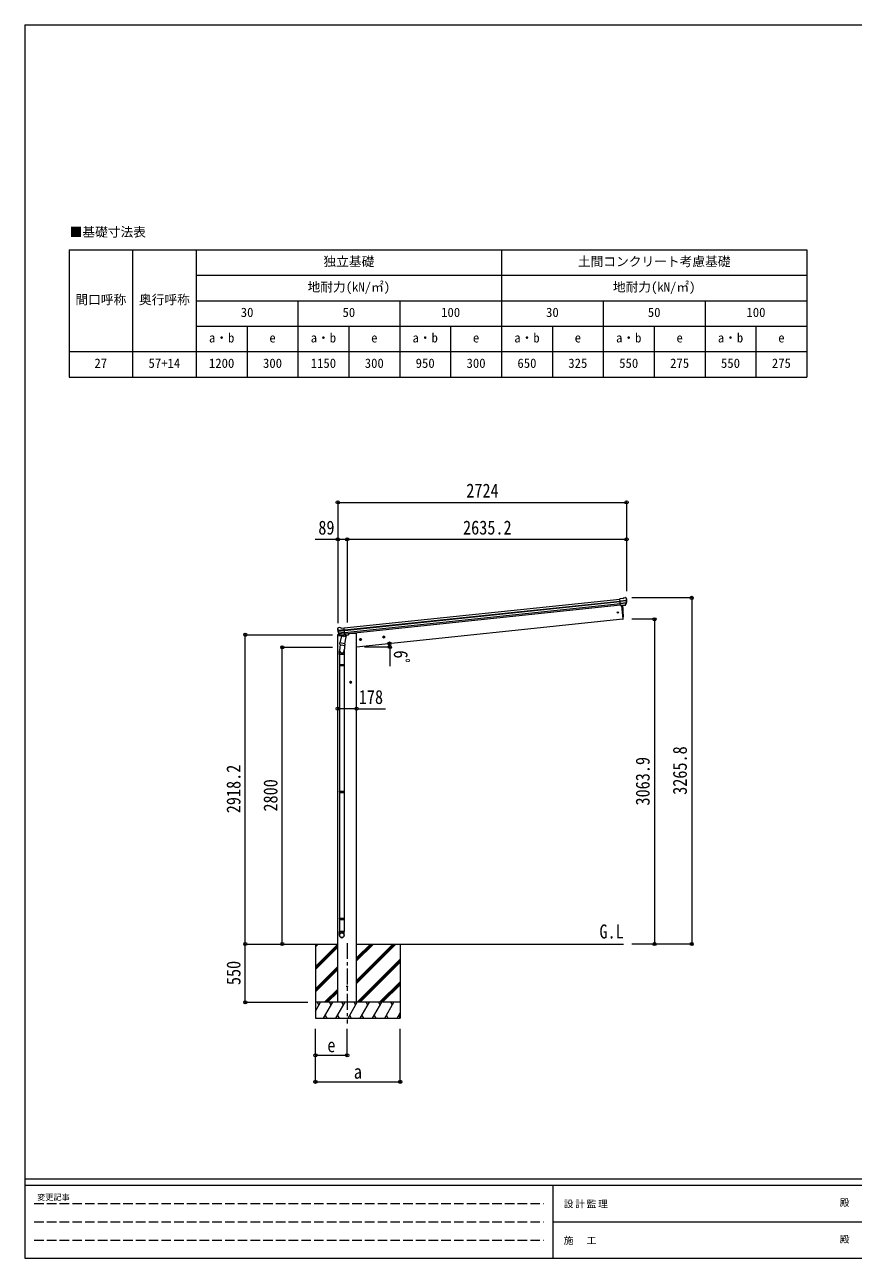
# Model space of a CAD drawing. Units: millimetres at full size, sheet at 1:30. Extents: x -8432 to 8432, y -5820 to 5820.
# Drawn here: x -8432 to -616, y -5820 to 5820 of the extents above; entities that cross this region are included whole.
import ezdxf
from ezdxf.enums import TextEntityAlignment as Align

# ---------------------------------------------------------------- set-up
doc = ezdxf.new("R2010")
doc.units = ezdxf.units.MM
doc.header["$LTSCALE"] = 30
doc.header["$PDMODE"] = 32
doc.header["$PDSIZE"] = 30
doc.linetypes.add('CHAIN1', pattern=[8, 5, -1, 1, -1])
doc.linetypes.add('DASHED3', pattern=[4, 3, -1])
for name, color, linetype, lineweight in [('0-0_0', 7, 'Continuous', 9), ('0-1_本体', 5, 'CHAIN1', 9), ('0-3_ELV2', 4, 'Continuous', 9), ('0-6_OTH_LINE', 6, 'Continuous', 9), ('0-9_OUTLINE', 7, 'Continuous', 9), ('8-0', 7, 'Continuous', 18), ('F-0_240', 7, 'Continuous', 9)]:
    doc.layers.add(name, color=color, linetype=linetype, lineweight=lineweight)
doc.layers.add('0-7_SHAPE', color=7, linetype='Continuous')
doc.styles.add('ＭＳ ゴシック', font='')
doc.styles.get('ＭＳ ゴシック').set_extended_font_data('MS Gothic')

msp = doc.modelspace()

# ---------------------------------------------------------------- linework, layer by layer
at = {"layer": '0-0_0'}
for p, q in [((-5929.77, -2854.52), (-5478.63, -2854.52)), ((-5689.63, -2854.52), (-5689.63, -3554.52)), ((-5689.63, -2881.9), (-5662.25, -2854.52)), ((-5689.63, -2867.76), (-5676.39, -2854.52)), ((-5689.63, -3065.75), (-5478.63, -2854.75)), ((-5689.63, -3079.89), (-5478.63, -2868.89)), ((-5689.63, -3094.03), (-5478.63, -2883.03)), ((-5300.63, -2854.52), (-2783.18, -2854.52)), ((-5300.63, -3225.53), (-4929.62, -2854.52)), ((-5300.63, -3197.25), (-4957.9, -2854.52)), ((-5300.63, -3211.39), (-4943.76, -2854.52)), ((-5300.63, -3013.4), (-5141.75, -2854.52)), ((-5300.63, -2999.26), (-5155.89, -2854.52)), ((-5300.63, -2985.12), (-5170.03, -2854.52)), ((-4889.63, -2854.52), (-4889.63, -3554.52)), ((-5295.77, -3404.52), (-4889.63, -2998.38)), ((-5281.63, -3404.52), (-4889.63, -3012.52)), ((-5689.63, -3277.88), (-5478.63, -3066.88)), ((-5689.63, -3292.02), (-5478.63, -3081.02)), ((-5689.63, -3306.16), (-5478.63, -3095.17)), ((-5267.49, -3404.52), (-4889.63, -3026.67)), ((-5083.64, -3404.52), (-4889.63, -3210.51)), ((-5069.5, -3404.52), (-4889.63, -3224.65)), ((-5055.36, -3404.52), (-4889.63, -3238.8)), ((-5604.14, -3404.52), (-5478.63, -3279.01)), ((-5590, -3404.52), (-5478.63, -3293.15)), ((-5575.86, -3404.52), (-5478.63, -3307.3)), ((-4889.63, -3404.52), (-5689.63, -3404.52)), ((-5689.63, -3488.35), (-5641.23, -3404.52)), ((-5656.23, -3430.5), (-5671.23, -3404.52)), ((-5612.36, -3554.52), (-5525.76, -3404.52)), ((-5540.76, -3430.5), (-5555.76, -3404.52)), ((-5496.89, -3554.52), (-5410.29, -3404.52)), ((-5425.29, -3430.5), (-5440.29, -3404.52)), ((-5381.42, -3554.52), (-5294.82, -3404.52)), ((-5309.82, -3430.5), (-5324.82, -3404.52)), ((-5265.95, -3554.52), (-5179.35, -3404.52)), ((-5194.35, -3430.5), (-5209.35, -3404.52)), ((-5150.48, -3554.52), (-5063.88, -3404.52)), ((-5093.88, -3404.52), (-5078.88, -3430.5)), ((-5035.01, -3554.52), (-4948.41, -3404.52)), ((-4963.41, -3430.5), (-4978.41, -3404.52)), ((-5689.63, -3554.52), (-4889.63, -3554.52)), ((-5597.37, -3528.54), (-5582.37, -3554.52)), ((-5481.89, -3528.54), (-5466.9, -3554.52)), ((-5366.43, -3528.54), (-5351.43, -3554.52)), ((-5250.96, -3528.54), (-5235.96, -3554.52)), ((-5135.49, -3528.54), (-5120.49, -3554.52)), ((-5020.01, -3528.54), (-5005.02, -3554.52)), ((-4919.54, -3554.52), (-4889.63, -3502.71)), ((-4904.54, -3528.54), (-4889.63, -3554.37))]:
    msp.add_line(p, q, dxfattribs=at)
at = {"layer": '0-1_本体'}
msp.add_line((-5389.63, -2845.53), (-5389.63, -3604.74), dxfattribs=at)
at = {"layer": '0-3_ELV2'}
for p, q in [((-5418.72, 127.48), (-2816.97, 400.94)), ((-5416.74, 108.59), (-2814.99, 382.04)), ((-5416.31, 104.41), (-2814.55, 377.87)), ((-5414.21, 84.55), (-2812.46, 358.01)), ((-2790.66, 405.72), (-2817.18, 402.93)), ((-2810.4, 338.38), (-2817.18, 402.93)), ((-2815.03, 382.4), (-2755.29, 388.68)), ((-2754.81, 382.81), (-2814.41, 376.55)), ((-2755.64, 366.06), (-2812.68, 360.06)), ((-2757.03, 361.39), (-2812.21, 355.6)), ((-2790.66, 405.72), (-2779.06, 412.69)), ((-2777.83, 413.1), (-2764.34, 414.52)), ((-2765.59, 344.82), (-2756.14, 363.12)), ((-2764.54, 344.39), (-2754.42, 362.65)), ((-2760.68, 413.43), (-2760.68, 413.43)), ((-2760.68, 413.43), (-2755.5, 409.23)), ((-2754.11, 405.54), (-2754.42, 407.39)), ((-2810.7, 341.27), (-5412.45, 67.81)), ((-2767.04, 343.16), (-2810.42, 338.6)), ((-2810.4, 338.38), (-2800.45, 339.42)), ((-2803.52, 339.1), (-2790.13, 211.71)), ((-2800.45, 339.42), (-2800.18, 339.36)), ((-2800.18, 339.36), (-2774.85, 342.02)), ((-2774.85, 342.02), (-2774.6, 342.14)), ((-2774.6, 342.14), (-2766.9, 342.95)), ((-5481.17, 118.91), (-5481.25, 120.78)), ((-5479.88, 123.68), (-5480.58, 122.82)), ((-5476.39, 128), (-5479.88, 123.68)), ((-5476.39, 128), (-5476.38, 128)), ((-5473.03, 129.82), (-5473.02, 129.82)), ((-5445.45, 126.69), (-5418.93, 129.47)), ((-5412.15, 64.92), (-5418.93, 129.47)), ((-2790.13, 211.71), (-5300.63, -52.16)), ((-2790.13, 211.71), (-2788.07, 212)), ((-5480.88, 60.32), (-5481.78, 53.49)), ((-5481.78, 53.49), (-5448.05, 57.03)), ((-5478.63, -3404.52), (-5478.63, 53.82)), ((-5461.37, 64.68), (-5478.22, 62.91)), ((-5416.77, 108.94), (-5476.51, 102.67)), ((-5475.76, 96.83), (-5416.16, 103.09)), ((-5458.25, 61.27), (-5471.95, 77.02)), ((-5471.46, 80.61), (-5414.43, 86.61)), ((-5457.31, 61.91), (-5470.36, 77.84)), ((-5469.13, 76.34), (-5413.96, 82.14)), ((-5447.95, 61.16), (-5455.64, 60.35)), ((-5455.55, 60.59), (-5412.17, 65.15)), ((-5454.8, 60.35), (-5453.23, 60.51)), ((-5453.23, 60.51), (-5415.69, 64.46)), ((-5447.68, 61.09), (-5447.95, 61.16)), ((-5422.35, 63.76), (-5447.68, 61.09)), ((-5422.09, 63.88), (-5422.35, 63.76)), ((-5412.15, 64.92), (-5422.09, 63.88)), ((-5415.69, 64.46), (-5414.13, 64.62)), ((-5408.03, 61.24), (-5378.76, 64.32)), ((-5373.9, 71.87), (-5374.33, 68.64)), ((-5343.13, 74.48), (-5373.99, 71.24)), ((-5300.63, 74.48), (-5343.13, 74.48)), ((-5300.63, -3404.52), (-5300.63, 74.48)), ((-5264.7, 26.54), (-5270.77, 22.13)), ((-5257.84, 23.48), (-5264.7, 26.54)), ((-5263.13, 11.61), (-5257.06, 16.02)), ((-5257.06, 16.02), (-5257.84, 23.48)), ((-5045.91, 49.53), (-5051.98, 45.12)), ((-5039.05, 46.48), (-5045.91, 49.53)), ((-5044.34, 34.6), (-5038.26, 39.02)), ((-5038.26, 39.02), (-5039.05, 46.48)), ((-5357.13, -376.57), (-5363.63, -380.32)), ((-5363.63, -380.32), (-5363.63, -387.82)), ((-5363.63, -387.82), (-5357.13, -391.58)), ((-5350.63, -380.32), (-5357.13, -376.57))]:
    msp.add_line(p, q, dxfattribs=at)
for points in [[(-5459.54, 131.24), (-5459.54, 131.24), (-5473.02, 129.82)], [(-5445.45, 126.69), (-5458.25, 131.09), (-5458.25, 131.09)], [(-5270.77, 22.13), (-5269.99, 14.66), (-5263.13, 11.61)], [(-5051.98, 45.12), (-5051.19, 37.66), (-5044.34, 34.6)], [(-5357.13, -391.58), (-5350.63, -387.82), (-5350.63, -380.32)]]:
    msp.add_lwpolyline(points, dxfattribs=at)
for centre, radius in [((-2836.92, 274.26), 6.5), ((-5263.92, 19.07), 8.5), ((-5263.92, 19.07), 7.7), ((-5263.92, 19.07), 6.5), ((-5045.12, 42.07), 8.5), ((-5045.12, 42.07), 7.7), ((-5045.12, 42.07), 6.5), ((-5357.13, -384.07), 8.5), ((-5357.13, -384.07), 7.7), ((-5357.13, -384.07), 6.5), ((-5389.63, -3254.52), 4.5)]:
    msp.add_circle(centre, radius, dxfattribs=at)
for centre, radius, start, end in [((-2777.52, 410.11), 3, 96.02369, 120.97631), ((-2763.82, 409.54), 5, 51.04426, 95.95574), ((-2947.67, 383.89), 192.44, 1.4271, 6.57578), ((-2758.81, 364.49), 3, 332.69111, 354.20009), ((-2955, 384.42), 200.2, 354.20009, 359.53883), ((-2710.01, 390.79), 45.32, 182.67122, 185.64518), ((-2754.62, 381.47), 1.35, 95.1605, 97.91927), ((-2752.01, 383.03), 2.74, 179.02151, 184.43412), ((-2757.04, 364.1), 3, 331, 354.13916), ((-2955, 384.42), 202, 354.13916, 6), ((-3684.73, 251.92), 900, 357.63919, 5.64987), ((-2767.16, 345.84), 2.99, 285.2717, 331.00739), ((-5280.28, 140.03), 202, 186, 197.86084), ((-5287.34, 137.98), 192.44, 185.42422, 190.5729), ((-5472.5, 124.85), 5, 96.04426, 140.95574), ((-5459.23, 128.26), 3, 71.02369, 95.97631), ((-2788.49, 214.97), 3, 278, 357.63919), ((-5477.9, 59.93), 3, 96, 172.5), ((-5521.23, 95.32), 45.32, 6.35482, 9.32878), ((-5478.54, 96.46), 2.74, 7.56588, 12.97849), ((-5475.67, 95.48), 1.35, 94.08073, 96.8395), ((-5280.28, 140.03), 200.2, 192.46117, 197.79991), ((-5469.68, 78.99), 3, 197.86084, 221), ((-5468.04, 79.74), 3, 197.79991, 219.30889), ((-5455.99, 63.23), 2.99, 220.99261, 266.7283), ((-5454.85, 60.84), 0.5, 240.73754, 276), ((-5414.18, 65.12), 0.5, 276, 311.26246), ((-5379.29, 69.29), 5, 276, 352.5)]:
    msp.add_arc(centre, radius, start, end, dxfattribs=at)
for centre, major_axis, ratio, start_param, end_param in [((-2756.37, 405.93), (-0.87, 5.91), 0.020485, 0.67143203, 1.56913061), ((-2761.77, 410.45), (5.88, -1.31), 0.24881, 0.46058498, 0.46410383), ((-2757.39, 406.9), (-2.34, 1.9), 0.995767, 3.98597162, 4.71238898), ((-2952.7, 362.47), (-20.92, 199.05), 0.994373, 4.71137894, 4.7277536), ((-2767.36, 346.14), (-0.11, 3), 0.642905, 3.24593831, 4.20392797), ((-2767.22, 345.94), (1.66, -2.51), 0.997631, 5.80419048, 5.89294842), ((-2767.3, 346.04), (3.53, -2.11), 0.650902, 5.25614477, 5.32895537), ((-2764.93, 346.39), (1.08, 3.13), 0.040856, 2.11350352, 2.14162489), ((-5478.25, 120.93), (1.9, 2.34), 0.995767, 1.57079633, 2.29721369), ((-5474.7, 125.31), (-5.48, -2.51), 0.24881, 5.81908147, 5.82260033), ((-5479.04, 119.77), (-0.38, 5.97), 0.020485, 4.7140547, 5.61175327), ((-5277.97, 118.08), (-20.92, 199.05), 0.994373, 4.71137894, 4.7277536), ((-5277.97, 118.08), (-20.92, 199.05), 0.994373, 1.55543171, 1.57180637), ((-5458.29, 63.31), (-1.71, 2.84), 0.040856, 4.14156042, 4.16968179), ((-5455.86, 63.57), (-0.51, 2.96), 0.642905, 2.07925734, 3.03724699), ((-5455.9, 63.46), (-3.02, -2.79), 0.650902, 0.95422993, 1.02704053), ((-5455.95, 63.34), (-1.1, -2.8), 0.997631, 0.39023689, 0.47899483)]:
    msp.add_ellipse(centre, major_axis=major_axis, ratio=ratio, start_param=start_param, end_param=end_param, dxfattribs=at)
at = {"layer": '0-6_OTH_LINE'}
for p, q in [((-5478.63, 1312.53), (-5478.63, 171.46)), ((-5478.63, 1312.53), (-2754.38, 1312.53)), ((-2754.38, 1312.53), (-2754.38, 475.35)), ((-5478.63, 963.53), (-5692.16, 963.53)), ((-5389.63, 963.53), (-5478.63, 963.53)), ((-5478.63, 963.53), (-5478.63, 475.35)), ((-5389.63, 963.53), (-5389.63, 179.63)), ((-2754.38, 963.53), (-5389.63, 963.53)), ((-2754.38, 963.53), (-2754.38, 475.35)), ((-2140.39, 411.28), (-2704.25, 411.28)), ((-2140.39, 411.28), (-2140.39, -2854.52)), ((-2491.39, 209.38), (-2704.25, 209.38)), ((-2491.39, 209.38), (-2491.39, -2854.52)), ((-6350.88, -2854.52), (-6350.88, 63.68)), ((-6350.88, 63.68), (-5529.13, 63.68)), ((-6001.88, -2854.52), (-6001.88, -54.52)), ((-6001.88, -54.52), (-5529.13, -54.52)), ((-5300.63, -634.07), (-5478.63, -634.07)), ((-6350.88, -2854.52), (-5760.49, -2854.52)), ((-6350.88, -3404.52), (-6350.88, -2854.52)), ((-6001.88, -2854.52), (-5760.49, -2854.52)), ((-2491.39, -2854.52), (-2704.25, -2854.52)), ((-2140.39, -2854.52), (-2704.25, -2854.52)), ((-6350.88, -3404.52), (-5760.49, -3404.52)), ((-5689.63, -4154.52), (-5689.63, -3655.52)), ((-5689.63, -3904.52), (-5689.63, -3655.52)), ((-5389.63, -3904.52), (-5389.63, -3655.52)), ((-4889.63, -4154.52), (-4889.63, -3655.52)), ((-5689.63, -3904.52), (-5389.63, -3904.52)), ((-5689.63, -4154.52), (-4889.63, -4154.52))]:
    msp.add_line(p, q, dxfattribs=at)
at = {"layer": '0-6_OTH_LINE', "lineweight": 18}
for p, q in [((-4988.48, -52.16), (-5226.27, -52.16)), ((-4988.48, -52.16), (-4988.48, -233.66)), ((-5300.63, -634.07), (-5028.58, -634.07))]:
    msp.add_line(p, q, dxfattribs=at)
at = {"layer": '0-6_OTH_LINE'}
msp.add_arc((-5226.27, -52.16), 237.79, 0, 7.8733, dxfattribs=at)
for p in [(-5478.63, 1312.53), (-2754.38, 1312.53), (-5478.63, 963.53), (-5389.63, 963.53), (-2754.38, 963.53), (-2140.39, 411.28), (-2491.39, 209.38), (-6350.88, 63.68), (-6001.88, -54.52), (-4990.72, -19.58), (-4988.48, -52.16), (-5478.63, -634.07), (-5300.63, -634.07), (-6350.88, -2854.52), (-6001.88, -2854.52), (-2491.39, -2854.52), (-2140.39, -2854.52), (-6350.88, -3404.52), (-5689.63, -3904.52), (-5389.63, -3904.52), (-5689.63, -4154.52), (-4889.63, -4154.52)]:
    msp.add_point(p, dxfattribs=at)
at = {"layer": '0-9_OUTLINE'}
for p, q in [((-5444.81, 51.98), (-5458.17, -13.67)), ((-5454.8, 60.35), (-5414.13, 64.62)), ((-5451.44, 60.05), (-5451.59, 59.32)), ((-5450.98, 58.19), (-5426.22, 48.44)), ((-5399.93, 42.85), (-5444.81, 51.98)), ((-5442.64, 54.9), (-5443.3, 51.67)), ((-5421.83, 63.43), (-5424.75, 49.08)), ((-5413.29, -22.8), (-5399.93, 42.85)), ((-5412.31, 66.5), (-5411.39, 66.32)), ((-5411.39, 66.32), (-5400.19, 49.39)), ((-5400.19, 49.39), (-5401.45, 43.16)), ((-5463.47, -121.84), (-5463.47, -87.49)), ((-5455.76, -28.96), (-5461.32, -84.68)), ((-5460.65, -25.92), (-5458.16, -13.67)), ((-5460.44, -27.32), (-5460.44, -27.32)), ((-5459.1, -28.28), (-5418.14, -36.61)), ((-5413.29, -22.8), (-5458.17, -13.67)), ((-5412.86, -20.66), (-5419.51, -88.41)), ((-5417.47, -87.19), (-5417.47, -121.84)), ((-5413.3, -22.8), (-5415.84, -35.27)), ((-5417.47, -121.84), (-5463.47, -121.84)), ((-5463.47, -220.59), (-5462.47, -218.59)), ((-5417.47, -220.59), (-5463.47, -220.59)), ((-5417.47, -228.59), (-5463.47, -228.59)), ((-5418.47, -218.59), (-5462.47, -218.59)), ((-5418.47, -230.59), (-5462.47, -230.59)), ((-5461.47, -121.84), (-5461.47, -218.59)), ((-5461.47, -230.59), (-5461.47, -1416.77)), ((-5419.47, -121.84), (-5419.47, -218.59)), ((-5419.47, -230.59), (-5419.47, -1416.77)), ((-5417.47, -220.59), (-5418.47, -218.59)), ((-5417.47, -228.59), (-5418.47, -230.59)), ((-5417.47, -220.59), (-5417.47, -228.59)), ((-5463.47, -1418.77), (-5462.47, -1416.77)), ((-5417.47, -1418.77), (-5463.47, -1418.77)), ((-5417.47, -1426.77), (-5463.47, -1426.77)), ((-5418.47, -1416.77), (-5462.47, -1416.77)), ((-5418.47, -1428.77), (-5462.47, -1428.77)), ((-5461.47, -1428.77), (-5461.47, -2614.96)), ((-5419.47, -1428.77), (-5419.47, -2614.96)), ((-5417.47, -1418.77), (-5418.47, -1416.77)), ((-5417.47, -1426.77), (-5418.47, -1428.77)), ((-5417.47, -1418.77), (-5417.47, -1426.77)), ((-5463.47, -2616.96), (-5462.47, -2614.96)), ((-5417.47, -2616.96), (-5463.47, -2616.96)), ((-5417.47, -2624.96), (-5463.47, -2624.96)), ((-5418.47, -2614.96), (-5462.47, -2614.96)), ((-5418.47, -2626.96), (-5462.47, -2626.96)), ((-5461.47, -2626.96), (-5461.47, -2736.96)), ((-5419.47, -2626.96), (-5419.47, -2736.96)), ((-5417.47, -2616.96), (-5418.47, -2614.96)), ((-5417.47, -2624.96), (-5418.47, -2626.96)), ((-5417.47, -2616.96), (-5417.47, -2624.96)), ((-5463.47, -2771.1), (-5463.47, -2736.96)), ((-5417.47, -2736.96), (-5463.47, -2736.96)), ((-5417.47, -2771.1), (-5417.47, -2736.96))]:
    msp.add_line(p, q, dxfattribs=at)
for points in [[(-5463.47, -220.59), (-5463.47, -228.59), (-5462.47, -230.59)], [(-5463.47, -1418.77), (-5463.47, -1426.77), (-5462.47, -1428.77)], [(-5463.47, -2616.96), (-5463.47, -2624.96), (-5462.47, -2626.96)]]:
    msp.add_lwpolyline(points, dxfattribs=at)
for centre, radius, start, end in [((-5454.85, 60.84), 0.5, 240.73754, 276), ((-5451.93, 60.14), 0.5, 348.5, 96), ((-5450.61, 59.12), 1, 168.5, 248.5), ((-5425.75, 49.35), 1.03, 242.53897, 344.46569), ((-5421.25, 63.27), 0.604, 93.09842, 164.70595), ((-5414.18, 65.12), 0.5, 276, 311.26246), ((-5433.47, -87.49), 30, 177.45142, 180), ((-5458.75, -26.34), 1.95, 167.54017, 209.97766), ((-5458.7, -26.32), 2, 209.90962, 258.5), ((-5417.74, -34.65), 2, 258.5, 341.96843)]:
    msp.add_arc(centre, radius, start, end, dxfattribs=at)
for centre, major_axis, ratio, start_param, end_param in [((-5440.47, -87.19), (23, 0), 0.996195, 2.62193603, 6.60747969), ((-5440.47, -87.19), (21, 0), 0.996195, 3.02154981, 6.2247991), ((-5440.47, -2769.36), (-23, 0), 0.996195, 3.14159265, 6.28318531), ((-5440.47, -2771.1), (-23, 0), 0.996195, 3.14159265, 6.28318531), ((-5440.47, -2771.1), (0, -23.43), 0.981806, 4.71238898, 7.85398163)]:
    msp.add_ellipse(centre, major_axis=major_axis, ratio=ratio, start_param=start_param, end_param=end_param, dxfattribs=at)
msp.add_ellipse((-5440.47, -2771.1), major_axis=(21, 0), ratio=0.996195, dxfattribs=at)
at = {"layer": '8-0'}
for p, q in [((-8013.98, 3695.3), (-1053.98, 3695.3)), ((-8013.98, 3695.3), (-8013.98, 2495.3)), ((-7413.98, 3695.3), (-7413.98, 2495.3)), ((-6813.98, 3695.3), (-6813.98, 2495.3)), ((-3933.98, 3695.3), (-3933.98, 2495.3)), ((-1053.98, 3695.3), (-1053.98, 2495.3)), ((-6813.98, 3455.3), (-1053.98, 3455.3)), ((-6813.98, 3215.3), (-1053.98, 3215.3)), ((-5853.98, 3215.3), (-5853.98, 2495.3)), ((-4893.98, 3215.3), (-4893.98, 2495.3)), ((-2973.98, 3215.3), (-2973.98, 2495.3)), ((-2013.98, 3215.3), (-2013.98, 2495.3)), ((-6813.98, 2975.3), (-1053.98, 2975.3)), ((-6333.98, 2975.3), (-6333.98, 2495.3)), ((-5373.98, 2975.3), (-5373.98, 2495.3)), ((-4413.98, 2975.3), (-4413.98, 2495.3)), ((-3453.98, 2975.3), (-3453.98, 2495.3)), ((-2493.98, 2975.3), (-2493.98, 2495.3)), ((-1533.98, 2975.3), (-1533.98, 2495.3)), ((-8013.98, 2735.3), (-1053.98, 2735.3)), ((-8013.98, 2495.3), (-1053.98, 2495.3))]:
    msp.add_line(p, q, dxfattribs=at)
at = {"layer": 'F-0_240', "color": 5}
for p, q in [((-8432.06, 5820), (-8432.06, -5820)), ((-8432.06, 5820), (8007.94, 5820)), ((-8432.06, -5070), (8007.94, -5070)), ((-8432.06, -5130), (5341.19, -5130)), ((-3448.82, -5130), (-3448.82, -5820)), ((-3448.82, -5475), (2701.18, -5475)), ((-8432.06, -5820), (8007.94, -5820))]:
    msp.add_line(p, q, dxfattribs=at)
at = {"layer": 'F-0_240', "color": 4, "linetype": 'DASHED3'}
for p, q in [((-8342.06, -5302.5), (-3538.82, -5302.5)), ((-8342.06, -5475), (-3538.82, -5475)), ((-8342.06, -5647.5), (-3538.82, -5647.5))]:
    msp.add_line(p, q, dxfattribs=at)

# ---------------------------------------------------------------- texts
at = {"layer": '0-6_OTH_LINE', "color": 7, "style": 'ＭＳ ゴシック', "width": 0.85}
for s, p in [('2724', (-4266.51, 1318.53)), ('89', (-5662.11, 969.23)), ('2635.2', (-4297.01, 969.53)), ('178', (-5280.46, -628.99)), ('e', (-5577.13, -3914.52)), ('a', (-5327.13, -4164.52))]:
    msp.add_text(s, height=132, dxfattribs=at).set_placement(p, align=Align.BOTTOM_LEFT)
for s, rotation, p in [('6ﾟ', 270, (-4988.93, -83.68)), ('3265.8', 90, (-2146.39, -1446.62)), ('3063.9', 90, (-2497.39, -1547.57)), ('2918.2', 90, (-6356.88, -1620.42)), ('2800', 90, (-6007.88, -1604.52)), ('550', 90, (-6356.88, -3242.02))]:
    msp.add_text(s, height=132, rotation=rotation, dxfattribs=at).set_placement(p, align=Align.BOTTOM_LEFT)
at = {"layer": '0-7_SHAPE', "style": 'ＭＳ ゴシック', "width": 0.85}
msp.add_text('G.L', height=132, dxfattribs=at).set_placement((-3010.14, -2841.72), align=Align.BOTTOM_LEFT)
at = {"layer": '8-0', "style": 'ＭＳ ゴシック'}
for s, p in [('■基礎寸法表', (-8008.22, 3793.8)), ('独立基礎', (-5613.98, 3515.3)), ('土間コンクリート考慮基礎', (-3213.98, 3515.3)), ('地耐力(kN/㎡)', (-5763.98, 3275.3)), ('地耐力(kN/㎡)', (-2883.98, 3275.3)), ('間口呼称', (-7953.98, 3155.3)), ('奥行呼称', (-7353.98, 3155.3)), ('30', (-6393.98, 3035.3)), ('50', (-5433.98, 3035.3)), ('100', (-4503.98, 3035.3)), ('30', (-3513.98, 3035.3)), ('50', (-2553.98, 3035.3)), ('100', (-1623.98, 3035.3)), ('a・b', (-6693.98, 2795.3)), ('a・b', (-5733.98, 2795.3)), ('a・b', (-4773.98, 2795.3)), ('a・b', (-3813.98, 2795.3)), ('a・b', (-2853.98, 2795.3)), ('a・b', (-1893.98, 2795.3)), ('e', (-6123.98, 2795.3)), ('e', (-5163.98, 2795.3)), ('e', (-4203.98, 2795.3)), ('e', (-3243.98, 2795.3)), ('e', (-2283.98, 2795.3)), ('e', (-1323.98, 2795.3)), ('27', (-7773.98, 2555.3)), ('57+14', (-7263.98, 2555.3)), ('1200', (-6693.98, 2555.3)), ('300', (-6183.98, 2555.3)), ('1150', (-5733.98, 2555.3)), ('300', (-5223.98, 2555.3)), ('950', (-4743.98, 2555.3)), ('300', (-4263.98, 2555.3)), ('650', (-3783.98, 2555.3)), ('325', (-3303.98, 2555.3)), ('550', (-2823.98, 2555.3)), ('275', (-2343.98, 2555.3)), ('550', (-1863.98, 2555.3)), ('275', (-1383.98, 2555.3))]:
    msp.add_text(s, height=87.98, dxfattribs=at).set_placement(p, align=Align.BOTTOM_LEFT)
at = {"layer": 'F-0_240', "style": 'ＭＳ ゴシック'}
for s, height, p in [('変更記事', 54.99, (-8314.83, -5287.5)), ('殿', 65.98, (-744.53, -5347.5)), ('殿', 65.98, (-744.53, -5692.5))]:
    msp.add_text(s, height=height, dxfattribs=at).set_placement(p, align=Align.BOTTOM_LEFT)
at = {"layer": 'F-0_240', "char_height": 65.98, "attachment_point": 7, "style": 'ＭＳ ゴシック'}
for s, insert in [('\\T1.17;設計監理', (-3347.49, -5347.5)), ('\\T1.17;施\u3000工', (-3347.49, -5692.5))]:
    msp.add_mtext(s, dxfattribs=dict(at, insert=insert))

doc.saveas('drawing.dxf')
